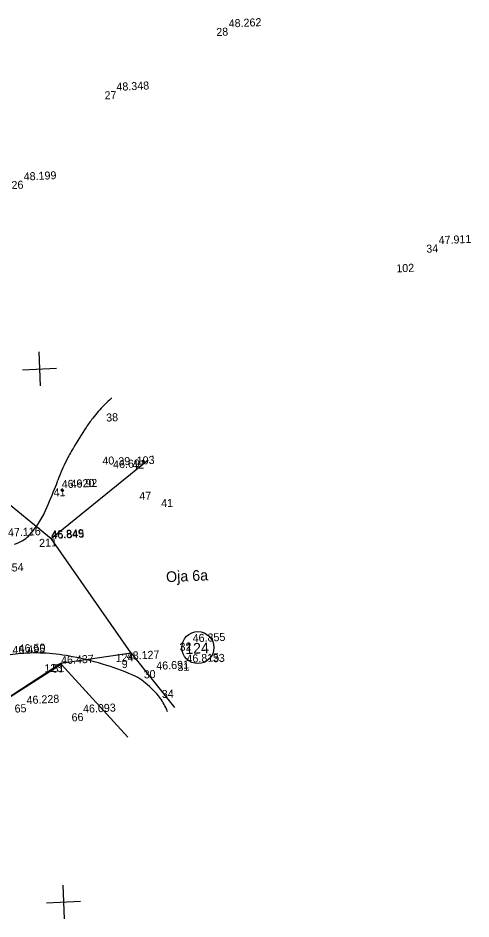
# Model space of a CAD drawing. Extents: x 642129 to 642236, y 6456939 to 6457032.
# Drawn here: x 642193.7 to 642236.1, y 6456947.3 to 6457031.7 of the extents above; entities that cross this region are included whole.
import ezdxf

# ---------------------------------------------------------------- set-up
doc = ezdxf.new("R2010")
doc.units = 0
for name, color, linetype in [('44', 7, 'Continuous'), ('Level 18', 7, 'Continuous'), ('Level 28', 7, 'Continuous'), ('Level 3', 7, 'Continuous'), ('Level 40', 7, 'Continuous'), ('Level 44', 7, 'Continuous'), ('Level 57', 7, 'Continuous'), ('Level 58', 7, 'Continuous'), ('Level 59', 7, 'Continuous'), ('Level 62', 7, 'Continuous'), ('Level 63', 7, 'Continuous')]:
    doc.layers.add(name, color=color, linetype=linetype)

# ---------------------------------------------------------------- blocks, each defined once
blk = doc.blocks.new('VBEKAE')
at = {"layer": '44'}
for radius in [50, 7.14]:
    blk.add_circle((0, 0), radius, dxfattribs=at)
blk = doc.blocks.new('MUMM')
at = {"layer": 'Level 18'}
blk.add_circle((0, 0), 90.9, dxfattribs=at)

msp = doc.modelspace()

# ---------------------------------------------------------------- linework, layer by layer
at = {"layer": 'Level 28'}
for p in [(642181.535, 6456960.845), (642203.955, 6456964.298)]:
    msp.add_line(p, (642197.71, 6456971.134), dxfattribs=at)
at = {"layer": 'Level 3'}
for centre, radius, start, end in [((642216.232, 6456981.088), 20.377, 132.82601, 137.648), ((642202.976, 6456995.391), 0.875, 129.18474, 132.82601), ((642212.674, 6456985.136), 15.048, 142.97875, 147.02059), ((642207.568, 6456988.986), 8.653, 137.648, 142.97874), ((642253.786, 6456958.458), 64.057, 147.02059, 149.10528), ((642215.487, 6456981.375), 19.425, 149.10528, 152.89145), ((642210.903, 6456983.721), 14.276, 152.89145, 160.95289), ((642183.914, 6456993.039), 14.276, 337.3694, 340.95289), ((641708.341, 6457191.299), 529.52, 337.0996, 337.3694), ((642185.171, 6456991.235), 12.49, 324.27365, 330.84599), ((642195.218, 6456985.631), 0.987, 330.84599, 337.0996), ((642192.845, 6456984.911), 2.517, 300.39157, 315.29669), ((642189.871, 6456987.855), 6.701, 315.29669, 324.27365), ((642191.917, 6456986.493), 4.351, 289.06966, 300.39157), ((642194.916, 6456959.915), 12.256, 94.71024, 103.77537), ((642195.291, 6456955.356), 16.83, 86.55233, 94.71024), ((642195.201, 6456953.868), 18.322, 78.73408, 86.55233), ((642192.762, 6456941.624), 30.806, 72.58441, 78.73408), ((642194.87, 6456948.343), 23.765, 65.58167, 72.58441), ((642203.374, 6456967.073), 3.195, 49.92423, 65.58167), ((642195.199, 6456957.357), 15.891, 42.92148, 49.92423), ((642200.104, 6456963.306), 8.311, 27.08519, 35.89764), ((642204.745, 6456965.68), 3.098, 18.71671, 27.08519)]:
    msp.add_arc(centre, radius, start, end, dxfattribs=at)
at = {"layer": 'Level 40'}
for p, q in [((642178.867, 6456997.495), (642196.786, 6456982.914)), ((642196.784, 6456982.909), (642205.842, 6456990.297)), ((642204.264, 6456972.159), (642196.784, 6456982.909)), ((642204.264, 6456972.159), (642197.675, 6456971.192)), ((642204.264, 6456972.159), (642208.33, 6456967.089)), ((642197.675, 6456971.192), (642161.091, 6456947.351))]:
    msp.add_line(p, q, dxfattribs=at)
msp.add_circle((642210.514, 6456972.687), 1.5, dxfattribs=at)
at = {"layer": 'Level 58'}
for p, q in [((642195.613, 6457000.391), (642195.755, 6456997.207)), ((642194.092, 6456998.728), (642197.276, 6456998.87)), ((642197.849, 6456950.446), (642197.992, 6456947.263)), ((642196.329, 6456948.783), (642199.512, 6456948.926))]:
    msp.add_line(p, q, dxfattribs=at)
at = {"layer": 'Level 59'}
msp.add_circle((642205.394, 6456990.157), 0.0909, dxfattribs=at)

# ---------------------------------------------------------------- block references
at = {"layer": 'Level 44', "rotation": 2.563975266493603}
for p, xscale, yscale in [((642206.268, 6456990.645), 9.998909965268338e-05, 9.998909965268337e-05), ((642196.784, 6456982.909), 0.0007999127972214671, 0.000799912797221467), ((642204.264, 6456972.159), 0.0007999127972214671, 0.000799912797221467), ((642197.675, 6456971.192), 0.0007999127972214671, 0.000799912797221467)]:
    msp.add_blockref('VBEKAE', p, dxfattribs=dict(at, xscale=xscale, yscale=yscale))
at = {"layer": 'Level 59', "xscale": 0.0009998909965268337, "yscale": 0.0009998909965268337, "rotation": 2.563975266493603}
msp.add_blockref('MUMM', (642197.831, 6456987.416), dxfattribs=at)

# ---------------------------------------------------------------- texts
at = {"layer": 'Level 57'}
msp.add_text('124', height=0.9999, rotation=2.56398, dxfattribs=at).set_placement((642209.337, 6456972.077))
at = {"layer": 'Level 58'}
msp.add_text('Oja 6a', height=0.9999, rotation=2.56398, dxfattribs=at).set_placement((642207.548, 6456978.818))
at = {"layer": 'Level 59'}
for s, p in [('46.69', (642202.583, 6456989.471)), ('46.92', (642198.598, 6456987.646)), ('46.50', (642193.742, 6456972.218))]:
    msp.add_text(s, height=0.7499, rotation=2.56398, dxfattribs=at).set_placement(p)
at = {"layer": 'Level 62'}
for s, height, p in [('28', 0.7499, (642212.25, 6457029.988)), ('27', 0.7499, (642201.79, 6457024.055)), ('26', 0.7499, (642193.073, 6457015.647)), ('34', 0.7499, (642231.913, 6457009.68)), ('102', 0.7499, (642229.105, 6457007.842)), ('38', 0.7499, (642201.935, 6456993.863)), ('40', 0.7499, (642201.583, 6456989.805)), ('39', 0.7499, (642203.079, 6456989.764)), ('42', 0.7499, (642204.378, 6456989.425)), ('103', 0.7499, (642204.798, 6456989.829)), ('41', 0.7499, (642197.01, 6456986.835)), ('47', 0.7499, (642205.046, 6456986.513)), ('41', 0.7499, (642207.083, 6456985.836)), ('211', 0.7499, (642195.655, 6456982.108)), ('211', 0.7499, (642195.657, 6456982.113)), ('211', 0.7499, (642195.657, 6456982.113)), ('32', 0.7499, (642208.81, 6456972.382)), ('124', 0.7499, (642202.828, 6456971.344)), ('124', 0.7499, (642202.828, 6456971.344)), ('124', 0.7499, (642202.828, 6456971.344)), ('9', 0.75, (642203.394, 6456970.769)), ('9', 0.75, (642203.394, 6456970.769)), ('33', 0.7499, (642211.92, 6456971.313)), ('123', 0.7499, (642196.157, 6456970.374)), ('123', 0.7499, (642196.157, 6456970.374)), ('51', 0.7499, (642196.9, 6456970.347)), ('30', 0.7499, (642205.451, 6456969.801)), ('31', 0.7499, (642208.606, 6456970.482)), ('34', 0.7499, (642207.15, 6456967.962)), ('65', 0.7499, (642193.362, 6456966.595)), ('66', 0.7499, (642198.699, 6456965.771))]:
    msp.add_text(s, height=height, rotation=2.56398, dxfattribs=at).set_placement(p)
at = {"layer": 'Level 63'}
for s, p in [('48.262', (642213.409, 6457030.791)), ('48.348', (642202.895, 6457024.855)), ('48.199', (642194.213, 6457016.449)), ('47.911', (642233.065, 6457010.482)), ('46.920', (642197.773, 6456987.619)), ('47.116', (642192.741, 6456983.092)), ('46.849', (642196.784, 6456982.909)), ('46.849', (642196.786, 6456982.914)), ('46.849', (642196.786, 6456982.914)), ('46.845', (642196.821, 6456982.863)), ('46.854', (642191.139, 6456979.728)), ('46.855', (642210.033, 6456973.187)), ('46.495', (642193.16, 6456972.08)), ('48.127', (642203.862, 6456971.541)), ('48.127', (642203.862, 6456971.541)), ('46.815', (642209.451, 6456971.27)), ('46.437', (642197.71, 6456971.134)), ('46.691', (642206.627, 6456970.604)), ('46.228', (642194.479, 6456967.396)), ('46.093', (642199.769, 6456966.57))]:
    msp.add_text(s, height=0.7499, rotation=2.56398, dxfattribs=at).set_placement(p)

doc.saveas('drawing.dxf')
